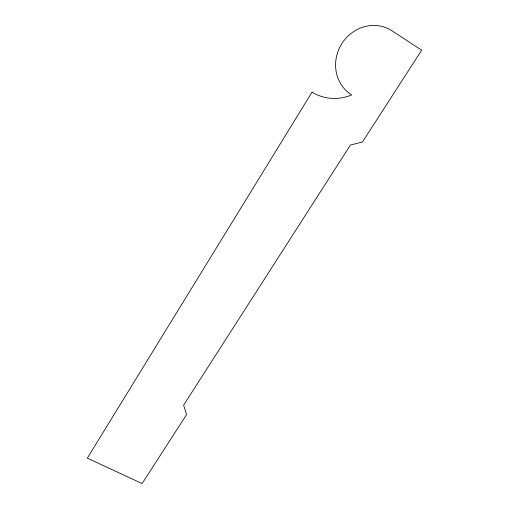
<?xml version="1.0" encoding="UTF-8"?>
<svg xmlns="http://www.w3.org/2000/svg" width="509" height="509" viewBox="0 0 509 509"><rect width="100%" height="100%" fill="white"/><g stroke="black" fill="none" stroke-linecap="round" stroke-linejoin="round"><path stroke-width="0.76" d="M312.042 92.135L87.325 458.138L142.106 483.55L186.574 414.619L183.609 405.17L350.396 145.065L362.478 141.947L421.675 50.187L392.032 30.839A37.889 35.318 -60 0 0 341.774 43.717A37.889 35.318 -60 0 0 351.668 94.954A47.585 44.856 -65.2 0 1 312.042 92.135"/></g></svg>
